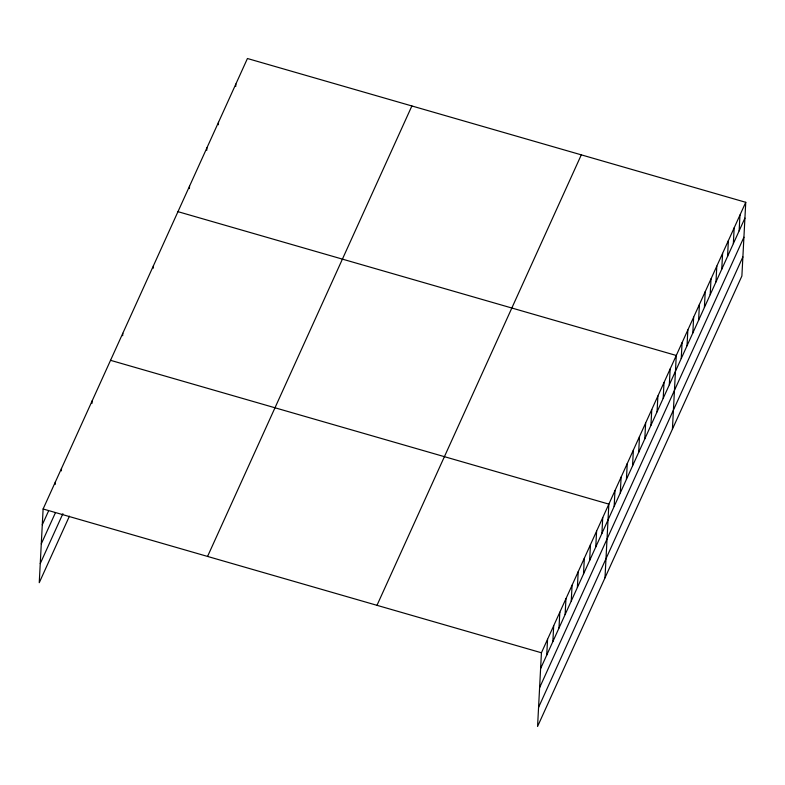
<?xml version="1.0" encoding="UTF-8"?>
<svg xmlns="http://www.w3.org/2000/svg" width="785" height="785" viewBox="0 0 785 785"><rect width="100%" height="100%" fill="white"/><g stroke="black" fill="none" stroke-linecap="round" stroke-linejoin="round"><path stroke-width="1.18" d="M745.75 202.304L541.434 652.777L537.568 726.488L741.884 276.016L745.75 202.304L247.432 58.512L43.116 508.984L39.25 582.696L69.423 516.167M55.244 484.384L55.372 481.951M61.377 470.872L61.505 468.439M92.022 403.304L92.149 400.87M122.666 335.725L122.794 333.301M153.32 268.156L153.448 265.723M189.411 188.577L189.538 186.143M206.779 150.288L206.906 147.855M218.358 124.756L218.485 122.323M235.726 86.468L235.853 84.034M546.733 655.063L547.567 639.265M552.866 641.551L553.69 625.743M558.989 628.039L559.823 612.231M565.121 614.527L565.956 598.719M571.254 601.006L572.079 585.208M577.377 587.494L578.211 571.686M583.51 573.982L584.344 558.174M589.643 560.47L590.467 544.662M595.766 546.959L596.6 531.151M601.899 533.437L602.733 517.629M604.99 577.838L608.856 504.117L110.538 360.325M614.155 506.413L614.989 490.605M620.287 492.901L621.121 477.094M626.42 479.38L627.244 463.572M632.543 465.868L633.377 450.06M638.676 452.356L639.51 436.548M644.809 438.844L645.633 423.036M650.932 425.323L651.766 409.525M657.065 411.811L657.899 396.003M663.197 398.299L664.022 382.491M669.32 384.787L670.154 368.979M672.421 429.179L676.278 355.468L177.959 211.665M681.243 358.51L682.067 342.702M687.032 345.743L687.856 329.935M692.821 332.977L693.646 317.169M698.611 320.221L699.435 304.413M704.4 307.455L705.224 291.647M710.189 294.689L711.014 278.881M715.979 281.923L716.803 266.125M721.768 269.167L722.592 253.359M727.558 256.401L728.382 240.593M733.347 243.635L734.171 227.827M739.136 230.868L739.961 215.07M42.282 524.792L48.415 511.27M41.281 543.897L55.431 512.713M40.251 563.591L62.888 513.684M207.564 556.437L411.88 105.965M376.986 605.323L581.302 154.851M540.61 668.584L744.926 218.112M539.599 687.689L743.925 237.217M538.569 707.383L742.885 256.911M43.116 508.984L541.434 652.777"/></g></svg>
